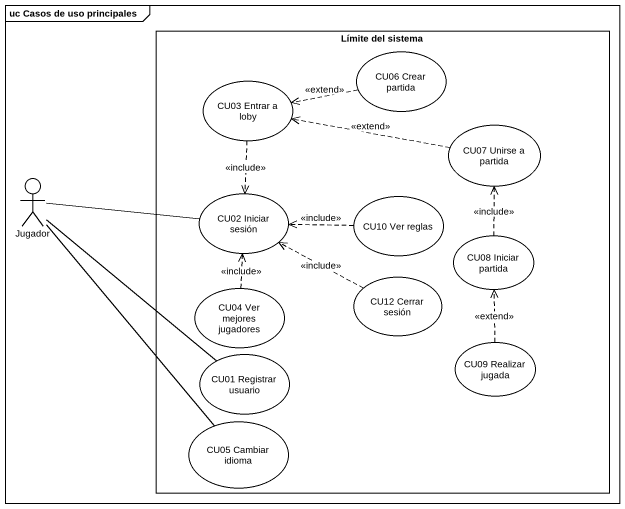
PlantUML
@startuml
mainframe uc Casos de uso principales
rectangle "Límite del sistema" as Límite_del_sistema {
  usecase "CU03 Entrar a loby" as CU03_Entrar_a_loby
  usecase "CU06 Crear partida" as CU06_Crear_partida
  usecase "CU07 Unirse a partida" as CU07_Unirse_a_partida
  usecase "CU02 Iniciar sesión" as CU02_Iniciar_sesión
  usecase "CU10 Ver reglas" as CU10_Ver_reglas
  usecase "CU08 Iniciar partida" as CU08_Iniciar_partida
  usecase "CU12 Cerrar sesión" as CU12_Cerrar_sesión
  usecase "CU04 Ver mejores jugadores" as CU04_Ver_mejores_jugadores
  usecase "CU01 Registrar usuario" as CU01_Registrar_usuario
  usecase "CU09 Realizar jugada" as CU09_Realizar_jugada
  usecase "CU05 Cambiar idioma" as CU05_Cambiar_idioma
}
actor Jugador
CU03_Entrar_a_loby ..> CU02_Iniciar_sesión : <<include>>
CU06_Crear_partida .left.> CU03_Entrar_a_loby : <<extend>>
CU07_Unirse_a_partida .left.> CU03_Entrar_a_loby : <<extend>>
CU02_Iniciar_sesión -left- Jugador
CU10_Ver_reglas .left.> CU02_Iniciar_sesión : <<include>>
CU08_Iniciar_partida .up.> CU07_Unirse_a_partida : <<include>>
CU12_Cerrar_sesión .left.> CU02_Iniciar_sesión : <<include>>
CU04_Ver_mejores_jugadores .up.> CU02_Iniciar_sesión : <<include>>
CU01_Registrar_usuario -up- Jugador
CU09_Realizar_jugada .up.> CU08_Iniciar_partida : <<extend>>
CU05_Cambiar_idioma -up- Jugador
@enduml
